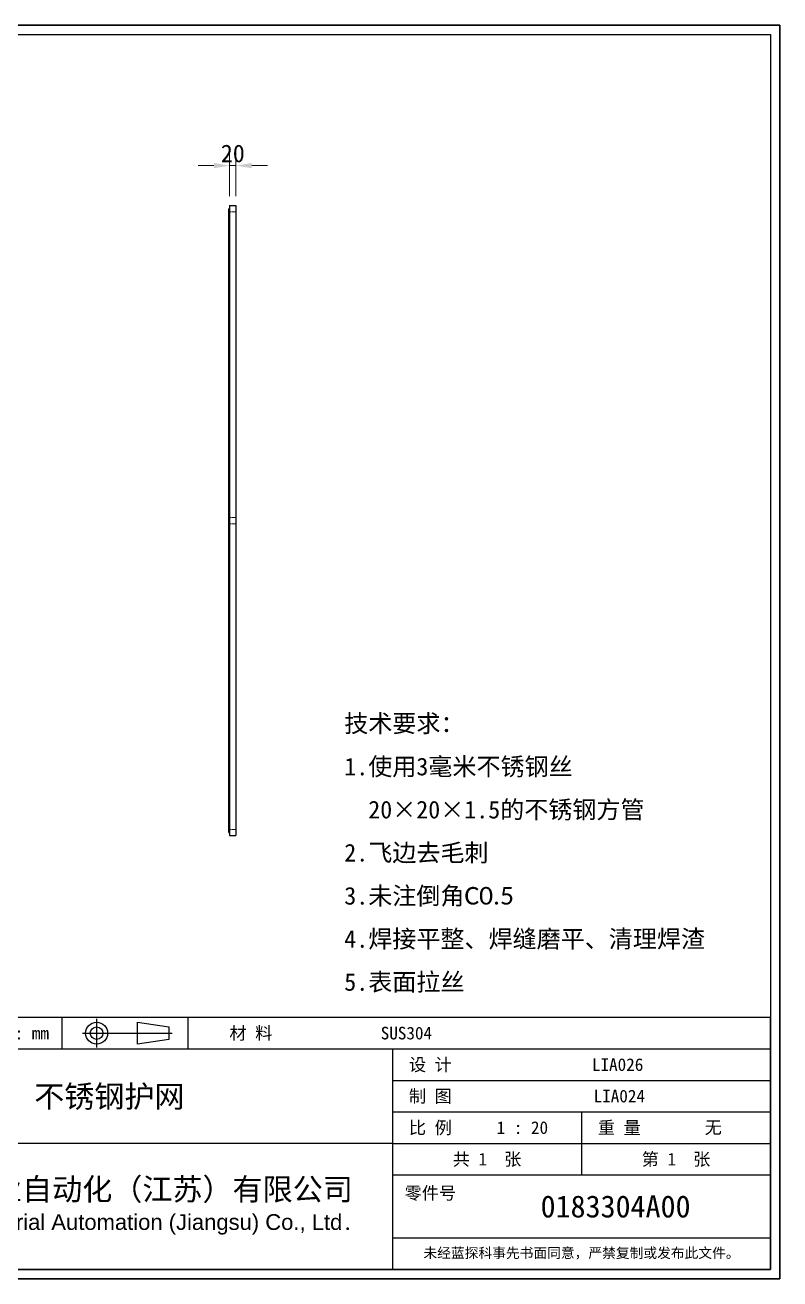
# Model space of a CAD drawing. Header units: millimetres. Extents: x 120 to 9117, y 110 to 4090.
# Drawn here: x 3433 to 5830, y 110 to 4090 of the extents above; entities that cross this region are included whole.
import ezdxf
from ezdxf.enums import TextEntityAlignment as Align

# ---------------------------------------------------------------- set-up
doc = ezdxf.new("R2010")
doc.units = ezdxf.units.MM
doc.header["$LTSCALE"] = 20
doc.linetypes.add('CHAIN', pattern=[0.3543, 0.2362, -0.0295, 0.0591, -0.0295])
doc.linetypes.add('DASHED', pattern=[0.2067, 0.1654, -0.0413])
for name, color, linetype, lineweight in [('1', 7, 'Continuous', 18), ('可见 (ISO)', 7, 'Continuous', 25), ('图框 (ISO)', 7, 'Continuous', 35), ('标题 (ISO)', 7, 'Continuous', 25)]:
    doc.layers.add(name, color=color, linetype=linetype, lineweight=lineweight)
for name, color, linetype, lineweight, true_color in [('尺寸 (ISO)', 7, 'Continuous', 18, 0x008000), ('符号 (ISO)', 7, 'Continuous', 18, 0x008000), ('隐藏 (ISO)', 5, 'DASHED', 18, 0x0000ff)]:
    doc.layers.add(name, color=color, linetype=linetype, lineweight=lineweight, true_color=true_color)
doc.styles.add('文本样式164', font='SimSun.ttf')
doc.styles.add('文本样式165', font='SimSun.ttf')
doc.styles.add('文本样式74', font='SimSun.ttf')
doc.styles.add('最新国标', font='simfang.ttf')
doc.styles.add('注释文本 (ISO)', font='simfang.ttf')
doc.dimstyles.new('默认 (GB)', dxfattribs={"dimscale": 20, "dimtxt": 2.8, "dimasz": 2.5, "dimexe": 2, "dimexo": 1.5, "dimgap": 0.5, "dimtad": 1, "dimtoh": 1, "dimdsep": 46, "dimtxsty": '最新国标', "dimcen": 0.09, "dimdle": 10, "dimclrd": 256, "dimclre": 256, "dimclrt": 256, "dimaunit": 1, "dimadec": 3, "dimazin": 2, "dimtfac": 0.535714, "dimtdec": 3, "dimtmove": 0, "dimatfit": 3, "dimfxl": 0, "dimtolj": 1, "dimlwd": -1, "dimlwe": -1, "dimarcsym": 0})

# ---------------------------------------------------------------- blocks, each defined once
blk = doc.blocks.new('图框 最新国标')
at = {"layer": '图框 (ISO)'}
for p, q in [((6, 204.5), (291.5, 204.5)), ((291.5, 204.5), (291.5, 5.5)), ((291.5, 5.5), (6, 5.5))]:
    blk.add_line(p, q, dxfattribs=at)
at = {"layer": '图框 (ISO)', "color": 7, "linetype": 'Continuous', "lineweight": 25}
for p, q in [((18, 203), (290, 203)), ((18, 203), (290, 203)), ((290, 203), (290, 7)), ((290, 203), (290, 7)), ((290, 7), (6, 7)), ((290, 7), (18, 7))]:
    blk.add_line(p, q, dxfattribs=at)
at = {"layer": '图框 (ISO)', "style": '文本样式74'}
blk.add_attdef('零件代号_001', (44.43, 200.25), '', height=2.5, rotation=180, dxfattribs=at)
blk = doc.blocks.new('标题栏 最新国标')
at = {"layer": '标题 (ISO)'}
for p, q in [((381.98, -183.84), (196.98, -183.84)), ((196.98, -183.84), (196.98, -223.84)), ((254.48, -183.84), (254.48, -188.84)), ((269.48, -183.84), (269.48, -188.84)), ((281.48, -188.09), (281.48, -184.59)), ((281.48, -184.59), (286.48, -185.34)), ((289.48, -183.84), (289.48, -188.84)), ((381.98, -223.84), (381.98, -183.84)), ((383.48, -183.84), (383.48, -225.34)), ((286.48, -185.34), (286.48, -187.34)), ((196.98, -188.84), (381.98, -188.84)), ((232.98, -188.84), (232.98, -223.84)), ((286.48, -187.34), (281.48, -188.09)), ((321.98, -188.84), (321.98, -223.84)), ((321.98, -193.84), (381.98, -193.84)), ((321.98, -198.84), (381.98, -198.84)), ((351.98, -198.84), (351.98, -208.84)), ((321.98, -203.84), (232.98, -203.84)), ((321.98, -203.84), (381.98, -203.84)), ((321.98, -208.84), (381.98, -208.84)), ((321.98, -218.84), (381.98, -218.84)), ((196.98, -223.84), (381.98, -223.84)), ((383.48, -225.34), (196.98, -225.34))]:
    blk.add_line(p, q, dxfattribs=at)
at = {"layer": '标题 (ISO)', "linetype": 'CHAIN', "ltscale": 5.000333}
blk.add_line((274.98, -184.09), (274.98, -188.59), dxfattribs=at)
at = {"layer": '标题 (ISO)', "linetype": 'CHAIN', "ltscale": 15.834605}
blk.add_line((272.73, -186.34), (286.98, -186.34), dxfattribs=at)
at = {"layer": '标题 (ISO)'}
for radius in [1.75, 1]:
    blk.add_circle((274.98, -186.34), radius, dxfattribs=at)
at = {"layer": '1', "style": '文本样式164'}
for s, p in [('材 料', (299.48, -186.34)), ('UNIT: mm', (261.98, -186.34)), ('设 计', (327.98, -191.34)), ('制 图', (327.98, -196.34)), ('比 例', (327.98, -201.34)), ('重 量', (357.98, -201.34)), ('共 1  张', (336.98, -206.34)), ('第 1  张', (366.98, -206.34))]:
    blk.add_text(s, height=2, dxfattribs=at).set_placement(p, align=Align.MIDDLE_CENTER)
at = {"layer": '标题 (ISO)', "style": '注释文本 (ISO)'}
for s, insert, char_height, attachment_point, line_spacing_factor in [('\\fSimSun|b0|i0;{\\H1.3000;      未注公差角度及线性公差使用m\\P}\\fSimSun|b0|i0;{\\H1.3000;（GB/T1804-2000），未注形位公差使\\P}\\fSimSun|b0|i0;{\\H1.3000;用K级（GB/T 1184-1996）。\\P}\\fSimSun|b0|i0;{\\H1.3000;—————————————————\\P}\\fSimSun|b0|i0;{\\H1.3000;             6以下    ±0.05 mm\\P}\\fSimSun|b0|i0;{\\H1.3000;     6 ～   30以下    ±0.10 mm\\P}\\fSimSun|b0|i0;{\\H1.3000;    30 ～  120以下    ±0.15 mm\\P}\\fSimSun|b0|i0;{\\H1.3000;   120 ～  400以下    ±0.20 mm\\P}\\fSimSun|b0|i0;{\\H1.3000;   400 ～ 1000以下    ±0.30 mm\\P}\\fSimSun|b0|i0;{\\H1.3000;  1000 ～ 2000以下    ±0.50 mm\\P}\\fSimSun|b0|i0;{\\H1.3000;          2000以上    ±0.80 mm\\P}\\fSimSun|b0|i0;{\\H1.3000;\\P}\\fSimSun|b0|i0;{\\H1.3000;           300以下    ±30′\\P}\\fSimSun|b0|i0;{\\H1.3000;   300 ～ 1000以下    ±15′\\P}\\fSimSun|b0|i0;{\\H1.3000;          1000以上    ±5′}', (198.48, -206.63), 1.3, 4, 1.023913), ('{\\fMicrosoft YaHei|b0|i0|c134|p34;\\H1.75x;蓝探科工业自动化（江苏）有限公司\\P\\fArial|b0|i0|c0|p34;\\H0.71429x;Lantech Industrial Automation (Jiangsu) Co., Ltd\\fFangSong|b0|i0|c134|p49;.\\H1.15195x; }', (277.48, -213.84), 2, 5, 0.978695)]:
    blk.add_mtext(s, dxfattribs=dict(at, insert=insert, char_height=char_height, attachment_point=attachment_point, line_spacing_factor=line_spacing_factor))
at = {"layer": '标题 (ISO)', "attachment_point": 5, "style": '注释文本 (ISO)'}
for s, insert, char_height in [('\\fFangSong|b0|i0;LIA024', (357.98, -196.34), 2), ('\\fFangSong|b0|i0;零件号', (327.98, -211.84), 2), ('\\fSimSun|b0|i0;{\\H1.6000;未经蓝探科事先书面同意，严禁复制或发布此文件。}', (351.98, -221.34), 1.6)]:
    blk.add_mtext(s, dxfattribs=dict(at, insert=insert, char_height=char_height))
at = {"layer": '标题 (ISO)'}
for tag, p, height, style in [('材料_001', (320.09, -187.33), 2, '注释文本 (ISO)'), ('设计人_001', (353.63, -192.33), 2, '注释文本 (ISO)'), ('库存编号_001', (265.08, -198.13), 3.5, '文本样式165'), ('视图比例_001', (338.51, -202.33), 2, '注释文本 (ISO)'), ('质量\\P3;_001', (371.53, -202.3), 2, '注释文本 (ISO)'), ('零件代号_001', (345.48, -215.59), 3.5, '文本样式165')]:
    blk.add_attdef(tag, p, '', height=height, dxfattribs=dict(at, style=style))
blk = doc.blocks.new('*D7')
at = {"layer": 'Defpoints', "color": 0, "transparency": 16777216}
for p in [(4082.5, 3643.9), (4082.5, 3517), (4102.5, 3517)]:
    blk.add_point(p, dxfattribs=at)
at = {"layer": '尺寸 (ISO)', "color": 116, "true_color": 0x00803f, "transparency": 16777216}
for p, q in [((4082.5, 3547), (4082.5, 3683.9)), ((4102.5, 3547), (4102.5, 3683.9)), ((4032.5, 3643.9), (3982.5, 3643.9)), ((4102.5, 3643.9), (4082.5, 3643.9)), ((4152.5, 3643.9), (4202.5, 3643.9))]:
    blk.add_line(p, q, dxfattribs=at)
for points in [[(4032.5, 3652.2), (4032.5, 3635.6), (4082.5, 3643.9)], [(4152.5, 3652.2), (4152.5, 3635.6), (4102.5, 3643.9)]]:
    blk.add_solid(points, dxfattribs=at)
at = {"layer": '尺寸 (ISO)', "transparency": 16777216, "insert": (4092.5, 3682.2), "char_height": 56, "attachment_point": 5, "style": '最新国标'}
blk.add_mtext('\\A1;20', dxfattribs=at)

msp = doc.modelspace()

# ---------------------------------------------------------------- linework, layer by layer
at = {"layer": '可见 (ISO)'}
for p, q in [((4082.542, 3507.011), (4079.542, 3507.011)), ((4079.542, 3487.011), (4079.542, 3507.011)), ((4082.542, 3517.011), (4082.542, 1517.011)), ((4082.542, 3517.011), (4102.542, 3517.011)), ((4102.542, 3517.011), (4102.542, 1517.011)), ((4079.542, 3387.011), (4079.542, 3487.011)), ((4079.542, 3287.011), (4079.542, 3387.011)), ((4079.542, 3187.011), (4079.542, 3287.011)), ((4079.542, 3087.011), (4079.542, 3187.011)), ((4079.542, 2987.011), (4079.542, 3087.011)), ((4079.542, 2887.011), (4079.542, 2987.011)), ((4079.542, 2787.011), (4079.542, 2887.011)), ((4079.542, 2687.011), (4079.542, 2787.011)), ((4079.542, 2587.011), (4079.542, 2687.011)), ((4079.542, 2487.011), (4079.542, 2587.011)), ((4079.542, 2387.011), (4079.542, 2487.011)), ((4079.542, 2287.011), (4079.542, 2387.011)), ((4079.542, 2187.011), (4079.542, 2287.011)), ((4079.542, 2087.011), (4079.542, 2187.011)), ((4079.542, 1987.011), (4079.542, 2087.011)), ((4079.542, 1887.011), (4079.542, 1987.011)), ((4079.542, 1787.011), (4079.542, 1887.011)), ((4079.542, 1687.011), (4079.542, 1787.011)), ((4079.542, 1587.011), (4079.542, 1687.011)), ((4079.542, 1527.011), (4079.542, 1587.011)), ((4079.542, 1527.011), (4082.542, 1527.011)), ((4082.542, 1517.011), (4102.542, 1517.011))]:
    msp.add_line(p, q, dxfattribs=at)
for centre in [(4081.042, 3487.011), (4081.042, 3387.011), (4081.042, 3287.011), (4081.042, 3187.011), (4081.042, 3087.011), (4081.042, 2987.011), (4081.042, 2887.011), (4081.042, 2787.011), (4081.042, 2687.011), (4081.042, 2587.011), (4081.042, 2487.011), (4081.042, 2387.011), (4081.042, 2287.011), (4081.042, 2187.011), (4081.042, 2087.011), (4081.042, 1987.011), (4081.042, 1887.011), (4081.042, 1787.011), (4081.042, 1687.011), (4081.042, 1587.011)]:
    msp.add_circle(centre, 1.5, dxfattribs=at)
at = {"layer": '隐藏 (ISO)', "ltscale": 1.904597}
for p, q in [((4082.542, 3497.011), (4102.542, 3497.011)), ((4082.542, 2527.011), (4102.542, 2527.011)), ((4082.542, 2507.011), (4102.542, 2507.011)), ((4082.542, 1537.011), (4102.542, 1537.011))]:
    msp.add_line(p, q, dxfattribs=at)

# ---------------------------------------------------------------- block references
at = {"xscale": 20, "yscale": 20, "zscale": 20}
msp.add_blockref('图框 最新国标', (0, 0), dxfattribs=at)
msp.add_blockref('标题栏 最新国标', (-1839.651, 4616.886), dxfattribs=at).add_auto_attribs({'零件代号_001': '0183304A00', '库存编号_001': '不锈钢护网', '质量\\P3;_001': '无', '视图比例_001': '1 : 20', '设计人_001': 'LIA026', '材料_001': 'SUS304'})

# ---------------------------------------------------------------- texts
at = {"layer": '符号 (ISO)', "insert": (4446.514, 1459.907), "char_height": 56, "width": 1257.54385, "attachment_point": 4, "line_spacing_factor": 1.464849, "style": '注释文本 (ISO)'}
msp.add_mtext('\\fFangSong|b0|i0;{\\H56.0000;技术要求：\\P}\\fFangSong|b0|i0;{\\H56.0000;1.使用3毫米不锈钢丝\\P}\\fFangSong|b0|i0;{\\H56.0000;  20×20×1.5的不锈钢方管\\P}\\fFangSong|b0|i0;{\\H56.0000;2.飞边去毛刺\\P}\\fFangSong|b0|i0;{\\H56.0000;3.未注倒角}\\fCalibri|b0|i0;{\\H56.0000;C0.5}\\fFangSong|b0|i0;{\\H56.0000;\\P}\\fFangSong|b0|i0;{\\H56.0000;4.焊接平整、焊缝磨平、清理焊渣\\P}\\fFangSong|b0|i0;{\\H56.0000;5.表面拉丝}', dxfattribs=at)

# ---------------------------------------------------------------- dimensions: what is measured, and where the dimension line sits
at = {"layer": '尺寸 (ISO)', "color": 116, "true_color": 0x00803f}
dim = msp.add_linear_dim(base=(4082.542, 3643.912), p1=(4102.542, 3517.011), p2=(4082.542, 3517.011), angle=180, dimstyle='默认 (GB)', override={"dimgap": 0.5, "dimtoh": 0, "dimdec": 2, "dimtol": 0, "dimlim": 0, "dimtp": 0, "dimtm": 0, "dimtdec": 3, "dimtofl": 1, "dimatfit": 1}, dxfattribs=at)
dim.commit()
dim.dimension.update_dxf_attribs({"geometry": '*D7', "text_midpoint": (4092.542, 3643.912), "dimtype": 160})

doc.saveas('drawing.dxf')
